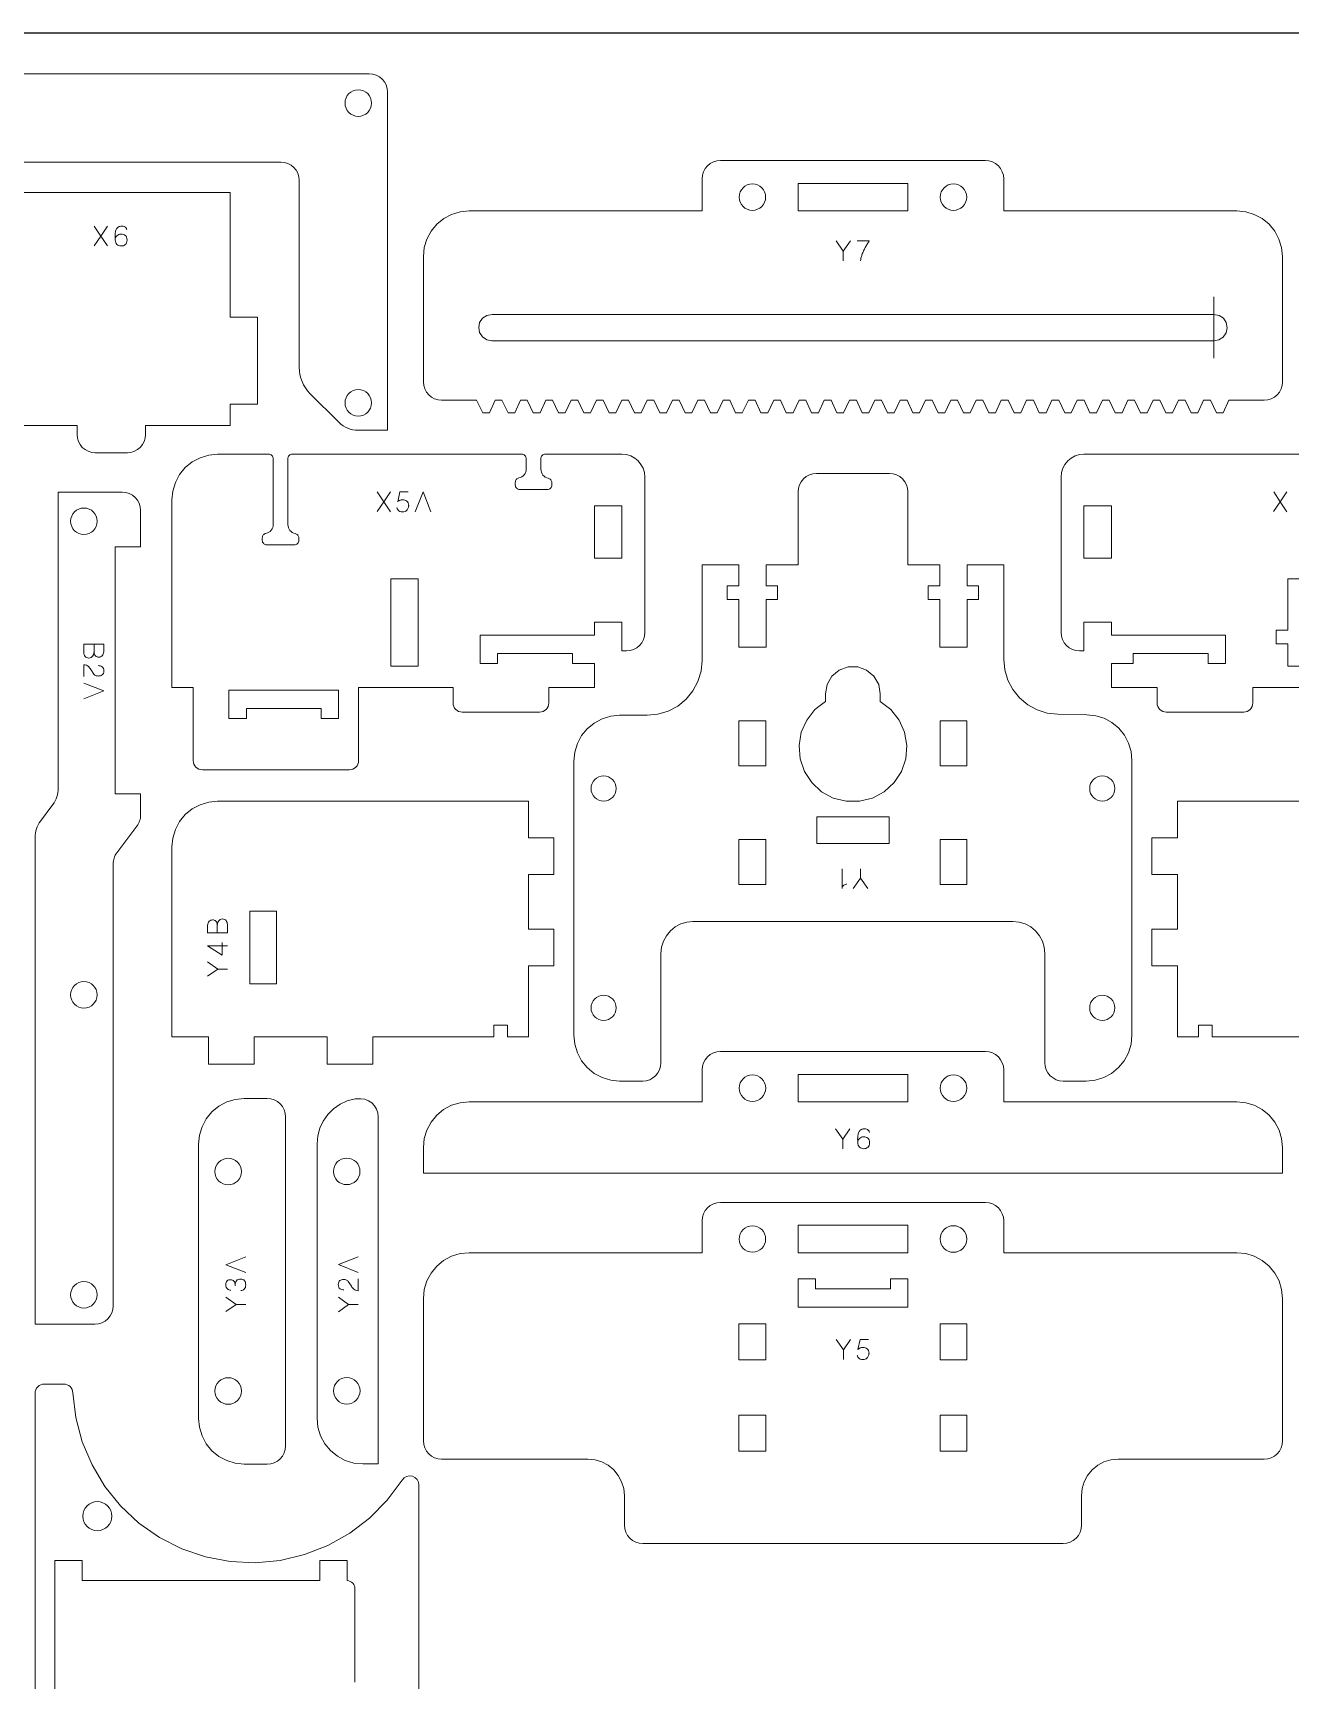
# Model space of a CAD drawing. Header units: centimetres. Extents: x 576.4 to 636.4, y 140.5 to 200.5.
# Drawn here: x 591.58 to 613.36, y 171.95 to 200.47 of the extents above; entities that cross this region are included whole.
import ezdxf

# ---------------------------------------------------------------- set-up
doc = ezdxf.new("R2010")
doc.units = ezdxf.units.CM
doc.layers.add('CORTE', color=1, linetype='Continuous')
doc.layers.add('MARCO', color=2, linetype='Continuous')

msp = doc.modelspace()

# ---------------------------------------------------------------- linework, layer by layer
at = {"layer": 'CORTE', "lineweight": 0}
for points in [[(588.376, 199.761), (597.408, 199.761), (597.469, 199.755), (597.529, 199.737), (597.584, 199.708), (597.632, 199.669), (597.671, 199.621), (597.7, 199.566), (597.718, 199.506), (597.724, 199.445), (597.724, 193.586), (597.218, 193.586), (597.171, 193.588), (597.125, 193.595), (597.08, 193.606), (597.036, 193.622), (596.994, 193.642), (596.954, 193.666), (596.916, 193.693), (596.882, 193.725), (596.381, 194.226), (596.339, 194.272), (596.302, 194.322), (596.27, 194.375), (596.243, 194.432), (596.223, 194.49), (596.208, 194.551), (596.198, 194.612), (596.195, 194.674), (596.195, 197.916), (596.189, 197.977), (596.171, 198.037), (596.142, 198.091), (596.103, 198.139), (596.055, 198.179), (596, 198.208), (595.941, 198.226), (595.879, 198.232), (589.905, 198.232)], [(590.904, 197.707), (594.996, 197.707), (594.996, 195.547), (595.471, 195.547), (595.471, 194.038), (594.996, 194.038), (594.996, 193.671), (593.535, 193.671), (593.535, 193.515), (593.528, 193.453), (593.511, 193.394), (593.481, 193.339), (593.442, 193.291), (593.394, 193.252), (593.339, 193.223), (593.28, 193.204), (593.218, 193.199), (592.662, 193.199), (592.601, 193.204), (592.541, 193.223), (592.486, 193.252), (592.438, 193.291), (592.399, 193.339), (592.37, 193.394), (592.352, 193.453), (592.346, 193.515), (592.346, 193.671), (591.379, 193.671)], [(606.068, 196.865), (605.856, 196.865), (606.068, 196.865)], [(612.039, 195.895), (612.039, 194.834)], [(614.348, 189.135), (612.713, 189.135), (612.713, 188.865), (612.709, 188.834), (612.7, 188.805), (612.686, 188.777), (612.666, 188.753), (612.642, 188.733), (612.615, 188.719), (612.585, 188.71), (612.554, 188.707), (611.213, 188.707), (611.182, 188.71), (611.152, 188.719), (611.125, 188.733), (611.101, 188.753), (611.081, 188.777), (611.066, 188.805), (611.057, 188.834), (611.055, 188.865), (611.055, 189.135), (610.262, 189.135), (610.262, 189.547), (610.641, 189.547), (610.641, 189.721), (611.94, 189.721), (611.94, 189.547), (612.24, 189.547), (612.24, 190.038), (610.262, 190.038), (610.262, 190.262), (609.787, 190.262), (609.787, 189.769), (609.707, 189.769), (609.645, 189.775), (609.586, 189.793), (609.532, 189.822), (609.484, 189.861), (609.444, 189.909), (609.415, 189.964), (609.397, 190.023), (609.391, 190.085), (609.391, 192.777), (609.399, 192.854), (609.421, 192.928), (609.457, 192.996), (609.507, 193.056), (609.567, 193.106), (609.635, 193.142), (609.709, 193.165), (609.787, 193.173), (616.79, 193.173)], [(592.642, 189.754), (592.642, 189.885), (592.642, 189.754)], [(614.098, 183.086), (612.006, 183.086), (612.006, 183.284), (611.769, 183.284), (611.769, 183.086), (611.407, 183.086), (611.407, 184.313), (610.964, 184.313), (610.964, 184.946), (611.407, 184.946), (611.407, 185.896), (610.964, 185.896), (610.964, 186.53), (611.407, 186.53), (611.407, 187.163), (616.79, 187.163)], [(598.268, 171.033), (598.268, 175.324), (598.26, 175.374), (598.236, 175.419), (598.2, 175.454), (598.154, 175.476), (598.104, 175.483), (598.054, 175.473), (598.01, 175.447), (597.976, 175.409), (597.718, 175.06), (597.414, 174.751), (597.069, 174.487), (596.691, 174.275), (596.287, 174.117), (595.864, 174.017), (595.432, 173.977), (594.999, 173.999), (594.573, 174.08), (594.162, 174.22), (593.775, 174.417), (593.419, 174.665), (593.102, 174.962), (592.829, 175.299), (592.606, 175.671), (592.437, 176.071), (592.326, 176.49), (592.275, 176.921), (592.27, 176.951), (592.26, 176.979), (592.245, 177.005), (592.225, 177.028), (592.202, 177.046), (592.175, 177.06), (592.146, 177.069), (592.116, 177.071), (591.779, 177.071), (591.747, 177.069), (591.718, 177.06), (591.69, 177.045), (591.666, 177.025), (591.647, 177.001), (591.632, 176.974), (591.623, 176.944), (591.62, 176.913), (591.62, 171.033)], [(591.962, 171.15), (591.962, 174.014), (592.437, 174.014), (592.437, 173.669), (596.553, 173.669), (596.553, 174.014), (597.028, 174.014), (597.028, 173.669), (597.054, 173.664), (597.079, 173.655), (597.102, 173.641), (597.122, 173.623), (597.138, 173.603), (597.15, 173.579), (597.157, 173.553), (597.16, 173.527), (597.16, 171.912)]]:
    msp.add_lwpolyline(points, dxfattribs=at)
for points in [[(613.226, 196.595), (613.226, 194.424), (613.22, 194.362), (613.202, 194.303), (613.173, 194.248), (613.133, 194.2), (613.085, 194.16), (613.03, 194.131), (612.971, 194.113), (612.909, 194.107), (612.299, 194.107), (612.197, 193.89), (612.081, 193.89), (611.979, 194.107), (611.86, 194.107), (611.758, 193.89), (611.643, 193.89), (611.541, 194.107), (611.422, 194.107), (611.323, 193.89), (611.204, 193.89), (611.102, 194.107), (610.986, 194.107), (610.884, 193.89), (610.766, 193.89), (610.663, 194.107), (610.548, 194.107), (610.446, 193.89), (610.327, 193.89), (610.224, 194.107), (610.109, 194.107), (610.007, 193.89), (609.888, 193.89), (609.789, 194.107), (609.67, 194.107), (609.568, 193.89), (609.453, 193.89), (609.35, 194.107), (609.232, 194.107), (609.13, 193.89), (609.014, 193.89), (608.912, 194.107), (608.793, 194.107), (608.691, 193.89), (608.576, 193.89), (608.474, 194.107), (608.355, 194.107), (608.256, 193.89), (608.137, 193.89), (608.035, 194.107), (607.919, 194.107), (607.817, 193.89), (607.698, 193.89), (607.596, 194.107), (607.481, 194.107), (607.378, 193.89), (607.26, 193.89), (607.157, 194.107), (607.042, 194.107), (606.939, 193.89), (606.821, 193.89), (606.722, 194.107), (606.603, 194.107), (606.501, 193.89), (606.385, 193.89), (606.283, 194.107), (606.165, 194.107), (606.062, 193.89), (605.947, 193.89), (605.845, 194.107), (605.726, 194.107), (605.624, 193.89), (605.509, 193.89), (605.406, 194.107), (605.287, 194.107), (605.189, 193.89), (605.07, 193.89), (604.967, 194.107), (604.852, 194.107), (604.75, 193.89), (604.631, 193.89), (604.529, 194.107), (604.413, 194.107), (604.311, 193.89), (604.192, 193.89), (604.09, 194.107), (603.974, 194.107), (603.869, 193.89), (603.754, 193.89), (603.652, 194.107), (603.536, 194.107), (603.434, 193.89), (603.318, 193.89), (603.213, 194.107), (603.098, 194.107), (602.995, 193.89), (602.88, 193.89), (602.774, 194.107), (602.659, 194.107), (602.556, 193.89), (602.441, 193.89), (602.335, 194.107), (602.22, 194.107), (602.118, 193.89), (602.002, 193.89), (601.9, 194.107), (601.785, 194.107), (601.679, 193.89), (601.564, 193.89), (601.461, 194.107), (601.346, 194.107), (601.241, 193.89), (601.125, 193.89), (601.023, 194.107), (600.907, 194.107), (600.802, 193.89), (600.687, 193.89), (600.584, 194.107), (600.469, 194.107), (600.367, 193.89), (600.248, 193.89), (600.145, 194.107), (600.03, 194.107), (599.928, 193.89), (599.813, 193.89), (599.707, 194.107), (599.591, 194.107), (599.489, 193.89), (599.374, 193.89), (599.268, 194.107), (598.662, 194.107), (598.6, 194.113), (598.54, 194.131), (598.485, 194.16), (598.438, 194.2), (598.398, 194.248), (598.369, 194.303), (598.351, 194.362), (598.345, 194.424), (598.345, 196.595), (598.36, 196.749), (598.405, 196.898), (598.478, 197.035), (598.577, 197.154), (598.697, 197.253), (598.834, 197.326), (598.982, 197.371), (599.136, 197.387), (603.173, 197.387), (603.173, 197.941), (603.179, 198.002), (603.197, 198.062), (603.227, 198.117), (603.266, 198.165), (603.314, 198.204), (603.368, 198.233), (603.428, 198.251), (603.49, 198.257), (608.081, 198.257), (608.142, 198.251), (608.202, 198.233), (608.257, 198.204), (608.305, 198.165), (608.344, 198.117), (608.373, 198.062), (608.391, 198.002), (608.398, 197.941), (608.398, 197.387), (612.434, 197.387), (612.589, 197.371), (612.737, 197.326), (612.874, 197.253), (612.994, 197.154), (613.092, 197.035), (613.165, 196.898), (613.211, 196.749)], [(606.735, 197.861), (604.836, 197.861), (604.836, 197.387), (606.735, 197.387)], [(592.642, 196.78), (592.757, 196.95), (592.644, 197.12), (592.757, 196.95), (592.872, 197.12), (592.757, 196.95), (592.872, 196.778), (592.757, 196.95)], [(605.617, 196.523), (605.617, 196.688), (605.493, 196.865), (605.617, 196.688), (605.741, 196.865), (605.617, 196.688)], [(599.532, 195.135), (599.443, 195.153), (599.368, 195.203), (599.319, 195.278), (599.303, 195.366), (599.32, 195.454), (599.371, 195.528), (599.446, 195.577), (599.534, 195.594), (612.039, 195.594), (612.128, 195.576), (612.202, 195.526), (612.252, 195.451), (612.268, 195.363), (612.25, 195.275), (612.2, 195.201), (612.125, 195.152), (612.038, 195.135)], [(597.064, 187.708), (594.517, 187.708), (594.487, 187.711), (594.457, 187.72), (594.429, 187.735), (594.405, 187.754), (594.386, 187.778), (594.371, 187.806), (594.362, 187.836), (594.359, 187.866), (594.359, 189.135), (593.99, 189.135), (593.99, 192.381), (594.005, 192.535), (594.05, 192.684), (594.123, 192.821), (594.222, 192.941), (594.342, 193.039), (594.478, 193.112), (594.627, 193.157), (594.782, 193.173), (595.666, 193.173), (595.681, 193.171), (595.696, 193.166), (595.71, 193.159), (595.722, 193.149), (595.732, 193.137), (595.739, 193.123), (595.744, 193.109), (595.745, 193.093), (595.745, 191.956), (595.743, 191.929), (595.736, 191.903), (595.725, 191.878), (595.71, 191.856), (595.691, 191.837), (595.669, 191.821), (595.645, 191.809), (595.619, 191.801), (595.605, 191.797), (595.594, 191.791), (595.582, 191.783), (595.573, 191.774), (595.566, 191.762), (595.56, 191.75), (595.556, 191.737), (595.555, 191.723), (595.555, 191.681), (595.557, 191.665), (595.561, 191.65), (595.569, 191.637), (595.579, 191.624), (595.59, 191.615), (595.604, 191.608), (595.619, 191.603), (595.634, 191.602), (596.109, 191.602), (596.125, 191.603), (596.14, 191.608), (596.153, 191.615), (596.166, 191.624), (596.175, 191.637), (596.182, 191.65), (596.187, 191.665), (596.188, 191.681), (596.188, 191.72), (596.187, 191.734), (596.184, 191.747), (596.178, 191.759), (596.171, 191.77), (596.161, 191.78), (596.15, 191.788), (596.138, 191.794), (596.125, 191.798), (596.099, 191.805), (596.075, 191.817), (596.053, 191.833), (596.034, 191.853), (596.019, 191.875), (596.008, 191.9), (596.001, 191.926), (595.999, 191.953), (595.999, 193.093), (596, 193.109), (596.005, 193.123), (596.012, 193.137), (596.022, 193.149), (596.034, 193.159), (596.048, 193.166), (596.062, 193.171), (596.078, 193.173), (600.048, 193.173), (600.064, 193.171), (600.078, 193.166), (600.092, 193.159), (600.104, 193.149), (600.114, 193.137), (600.121, 193.123), (600.126, 193.109), (600.127, 193.093), (600.127, 192.916), (600.125, 192.889), (600.118, 192.863), (600.107, 192.839), (600.092, 192.816), (600.073, 192.797), (600.051, 192.781), (600.027, 192.769), (600.001, 192.761), (599.988, 192.758), (599.976, 192.752), (599.965, 192.744), (599.955, 192.734), (599.948, 192.722), (599.942, 192.71), (599.939, 192.697), (599.938, 192.684), (599.938, 192.64), (599.939, 192.625), (599.943, 192.61), (599.951, 192.596), (599.96, 192.584), (599.973, 192.574), (599.986, 192.567), (600.001, 192.563), (600.016, 192.561), (600.492, 192.561), (600.507, 192.563), (600.522, 192.567), (600.536, 192.574), (600.547, 192.584), (600.557, 192.596), (600.565, 192.61), (600.569, 192.625), (600.571, 192.64), (600.571, 192.68), (600.57, 192.693), (600.566, 192.706), (600.56, 192.719), (600.553, 192.73), (600.544, 192.74), (600.532, 192.748), (600.52, 192.754), (600.507, 192.757), (600.482, 192.765), (600.457, 192.777), (600.435, 192.793), (600.416, 192.812), (600.401, 192.835), (600.39, 192.859), (600.383, 192.886), (600.38, 192.912), (600.38, 193.093), (600.382, 193.109), (600.387, 193.123), (600.394, 193.137), (600.404, 193.149), (600.416, 193.159), (600.43, 193.166), (600.445, 193.171), (600.46, 193.173), (601.785, 193.173), (601.862, 193.165), (601.936, 193.142), (602.005, 193.106), (602.064, 193.056), (602.113, 192.997), (602.15, 192.928), (602.173, 192.854), (602.18, 192.777), (602.18, 190.085), (602.174, 190.023), (602.156, 189.964), (602.127, 189.909), (602.087, 189.861), (602.04, 189.822), (601.984, 189.793), (601.925, 189.775), (601.864, 189.769), (601.785, 189.769), (601.785, 190.262), (601.309, 190.262), (601.309, 190.038), (599.33, 190.038), (599.33, 189.547), (599.632, 189.547), (599.632, 189.721), (600.929, 189.721), (600.929, 189.547), (601.309, 189.547), (601.309, 189.135), (600.517, 189.135), (600.517, 188.865), (600.513, 188.834), (600.504, 188.805), (600.49, 188.777), (600.47, 188.753), (600.446, 188.733), (600.419, 188.719), (600.389, 188.71), (600.358, 188.707), (599.017, 188.707), (598.986, 188.71), (598.956, 188.719), (598.929, 188.733), (598.905, 188.753), (598.885, 188.777), (598.87, 188.805), (598.861, 188.834), (598.859, 188.865), (598.859, 189.135), (597.223, 189.135), (597.223, 187.866), (597.219, 187.836), (597.21, 187.806), (597.196, 187.778), (597.176, 187.754), (597.152, 187.735), (597.125, 187.72), (597.095, 187.711)], [(610.618, 187.871), (610.618, 183.11), (610.603, 182.955), (610.558, 182.807), (610.485, 182.67), (610.386, 182.55), (610.266, 182.451), (610.129, 182.378), (609.981, 182.333), (609.827, 182.318), (609.427, 182.318), (609.365, 182.324), (609.306, 182.342), (609.251, 182.371), (609.203, 182.411), (609.163, 182.459), (609.134, 182.513), (609.116, 182.573), (609.11, 182.635), (609.11, 184.527), (609.1, 184.634), (609.068, 184.738), (609.017, 184.834), (608.948, 184.918), (608.864, 184.987), (608.768, 185.038), (608.664, 185.07), (608.556, 185.081), (603.015, 185.081), (602.907, 185.07), (602.803, 185.038), (602.707, 184.987), (602.623, 184.918), (602.554, 184.834), (602.503, 184.738), (602.472, 184.634), (602.461, 184.527), (602.461, 182.635), (602.455, 182.573), (602.437, 182.513), (602.408, 182.459), (602.368, 182.411), (602.32, 182.372), (602.265, 182.342), (602.206, 182.324), (602.144, 182.318), (601.744, 182.318), (601.59, 182.333), (601.442, 182.378), (601.305, 182.451), (601.185, 182.55), (601.086, 182.67), (601.013, 182.807), (600.968, 182.955), (600.953, 183.11), (600.953, 187.859), (600.968, 188.013), (601.013, 188.162), (601.086, 188.299), (601.185, 188.419), (601.305, 188.517), (601.442, 188.59), (601.59, 188.635), (601.744, 188.651), (602.224, 188.651), (602.409, 188.669), (602.587, 188.723), (602.751, 188.81), (602.895, 188.929), (603.013, 189.073), (603.101, 189.237), (603.155, 189.415), (603.174, 189.601), (603.174, 191.255), (603.807, 191.255), (603.807, 190.893), (603.609, 190.893), (603.609, 190.655), (603.807, 190.655), (603.807, 189.83), (604.282, 189.83), (604.282, 190.655), (604.479, 190.655), (604.479, 190.893), (604.282, 190.893), (604.282, 191.255), (604.836, 191.255), (604.836, 192.521), (604.842, 192.583), (604.86, 192.643), (604.889, 192.697), (604.928, 192.745), (604.976, 192.784), (605.031, 192.814), (605.091, 192.832), (605.152, 192.838), (606.419, 192.838), (606.48, 192.832), (606.54, 192.814), (606.595, 192.784), (606.643, 192.745), (606.682, 192.697), (606.712, 192.643), (606.729, 192.583), (606.736, 192.521), (606.736, 191.255), (607.29, 191.255), (607.29, 190.893), (607.091, 190.893), (607.091, 190.655), (607.29, 190.655), (607.29, 189.83), (607.764, 189.83), (607.764, 190.655), (607.963, 190.655), (607.963, 190.893), (607.764, 190.893), (607.764, 191.255), (608.398, 191.255), (608.398, 189.619), (608.415, 189.436), (608.469, 189.259), (608.555, 189.096), (608.671, 188.953), (608.813, 188.835), (608.974, 188.746), (609.15, 188.691), (609.333, 188.67), (609.839, 188.662), (609.992, 188.645), (610.138, 188.599), (610.272, 188.525), (610.39, 188.426), (610.487, 188.306), (610.559, 188.171), (610.603, 188.024)], [(591.62, 178.11), (591.62, 186.536), (591.622, 186.574), (591.626, 186.612), (591.633, 186.65), (591.644, 186.686), (591.658, 186.722), (591.674, 186.757), (591.693, 186.79), (591.715, 186.821), (591.927, 187.104), (591.949, 187.136), (591.968, 187.169), (591.984, 187.204), (591.998, 187.239), (592.009, 187.276), (592.016, 187.313), (592.02, 187.351), (592.022, 187.389), (592.022, 192.518), (593.13, 192.518), (593.192, 192.511), (593.251, 192.494), (593.306, 192.465), (593.354, 192.425), (593.394, 192.377), (593.423, 192.322), (593.441, 192.263), (593.447, 192.201), (593.447, 191.568), (593.004, 191.568), (593.004, 187.294), (593.447, 187.294), (593.447, 186.924), (593.446, 186.899), (593.443, 186.873), (593.438, 186.848), (593.43, 186.824), (593.422, 186.8), (593.411, 186.777), (593.398, 186.755), (593.384, 186.734), (593.035, 186.27), (593.021, 186.249), (593.008, 186.227), (592.997, 186.203), (592.988, 186.18), (592.981, 186.155), (592.976, 186.13), (592.973, 186.105), (592.972, 186.079), (592.972, 178.427), (592.966, 178.365), (592.948, 178.306), (592.918, 178.251), (592.879, 178.203), (592.831, 178.163), (592.776, 178.134), (592.717, 178.116), (592.655, 178.11)], [(597.66, 192.349), (597.774, 192.176), (597.66, 192.349), (597.774, 192.519), (597.66, 192.349), (597.547, 192.519), (597.66, 192.349), (597.545, 192.179)], [(597.938, 192.519), (597.9, 192.349), (597.938, 192.519), (598.08, 192.519)], [(598.339, 192.519), (598.475, 192.176), (598.339, 192.519), (598.203, 192.176)], [(601.309, 191.373), (601.785, 191.373), (601.785, 192.277), (601.309, 192.277)], [(610.262, 192.277), (609.787, 192.277), (609.787, 191.373), (610.262, 191.373)], [(613.071, 192.179), (613.186, 192.349), (613.073, 192.519), (613.186, 192.349), (613.3, 192.519), (613.186, 192.349), (613.3, 192.176), (613.186, 192.349)], [(597.779, 189.503), (598.254, 189.503), (598.254, 191.012), (597.779, 191.012)], [(613.792, 189.89), (613.989, 189.89), (613.989, 190.127), (613.792, 190.127), (613.792, 191.012), (613.317, 191.012), (613.317, 190.127), (613.119, 190.127), (613.119, 189.89), (613.317, 189.89), (613.317, 189.503), (613.792, 189.503)], [(592.808, 189.753), (592.808, 189.885), (592.465, 189.885), (592.465, 189.739), (592.465, 189.885), (592.808, 189.885)], [(592.465, 189.322), (592.465, 189.526)], [(592.584, 189.446), (592.638, 189.365)], [(606.719, 188.129), (606.68, 188.357), (606.586, 188.569), (606.443, 188.751), (606.26, 188.893), (606.26, 189.022), (606.232, 189.185), (606.149, 189.328), (606.023, 189.434), (605.868, 189.49), (605.703, 189.49), (605.548, 189.434), (605.422, 189.328), (605.339, 189.185), (605.311, 189.022), (605.311, 188.893), (605.128, 188.751), (604.985, 188.569), (604.891, 188.357), (604.852, 188.129), (604.871, 187.899), (604.946, 187.68), (605.072, 187.486), (605.242, 187.329), (605.445, 187.219), (605.67, 187.162), (605.901, 187.162), (606.126, 187.219), (606.329, 187.329), (606.499, 187.486), (606.626, 187.68), (606.7, 187.899)], [(592.808, 189.074), (592.465, 188.938), (592.808, 189.074), (592.465, 189.21)], [(594.978, 188.597), (595.279, 188.597), (595.279, 188.771), (596.577, 188.771), (596.577, 188.597), (596.878, 188.597), (596.878, 189.088), (594.978, 189.088)], [(603.812, 188.558), (604.276, 188.558), (604.276, 187.778), (603.812, 187.778)], [(607.295, 188.558), (607.759, 188.558), (607.759, 187.778), (607.295, 187.778)], [(600.607, 185.896), (600.607, 186.53), (600.164, 186.53), (600.164, 187.162), (594.781, 187.162), (594.627, 187.147), (594.478, 187.103), (594.342, 187.03), (594.222, 186.931), (594.123, 186.811), (594.05, 186.674), (594.005, 186.526), (593.99, 186.371), (593.99, 183.086), (594.623, 183.086), (594.623, 182.611), (595.414, 182.611), (595.414, 183.086), (596.681, 183.086), (596.681, 182.611), (597.472, 182.611), (597.472, 183.086), (599.565, 183.086), (599.565, 183.284), (599.802, 183.284), (599.802, 183.086), (600.164, 183.086), (600.164, 184.313), (600.607, 184.313), (600.607, 184.946), (600.164, 184.946), (600.164, 185.896)], [(605.158, 186.896), (606.413, 186.896), (606.413, 186.432), (605.158, 186.432)], [(603.812, 186.5), (604.276, 186.5), (604.276, 185.719), (603.812, 185.719)], [(607.295, 186.5), (607.759, 186.5), (607.759, 185.719), (607.295, 185.719)], [(605.597, 185.994), (605.597, 185.652)], [(605.917, 185.994), (605.917, 185.83), (606.041, 185.652), (605.917, 185.83), (605.792, 185.652), (605.917, 185.83)], [(595.341, 185.258), (595.804, 185.258), (595.804, 184.003), (595.341, 184.003)], [(594.609, 185.015), (594.609, 184.882), (594.951, 184.882), (594.951, 185.028), (594.951, 184.882), (594.609, 184.882)], [(594.775, 184.882), (594.775, 185.014)], [(594.951, 184.657), (594.609, 184.657), (594.86, 184.496), (594.86, 184.718), (594.86, 184.496), (594.609, 184.657)], [(594.787, 184.257), (594.609, 184.381), (594.787, 184.257), (594.609, 184.132), (594.787, 184.257), (594.951, 184.257)], [(613.226, 181.167), (613.226, 180.725), (598.345, 180.725), (598.345, 181.167), (598.36, 181.321), (598.405, 181.47), (598.478, 181.607), (598.576, 181.727), (598.696, 181.825), (598.833, 181.898), (598.982, 181.943), (599.136, 181.958), (603.173, 181.958), (603.173, 182.513), (603.179, 182.574), (603.197, 182.634), (603.226, 182.688), (603.266, 182.736), (603.314, 182.775), (603.369, 182.805), (603.428, 182.823), (603.49, 182.829), (608.081, 182.829), (608.143, 182.823), (608.202, 182.805), (608.257, 182.775), (608.305, 182.736), (608.344, 182.688), (608.373, 182.634), (608.391, 182.574), (608.397, 182.513), (608.397, 181.958), (612.434, 181.958), (612.589, 181.943), (612.737, 181.898), (612.874, 181.825), (612.994, 181.727), (613.092, 181.607), (613.166, 181.47), (613.21, 181.321)], [(606.735, 182.433), (604.835, 182.433), (604.835, 181.958), (606.735, 181.958)], [(594.45, 176.476), (594.45, 181.225), (594.466, 181.38), (594.511, 181.528), (594.584, 181.665), (594.682, 181.785), (594.802, 181.884), (594.939, 181.957), (595.088, 182.001), (595.242, 182.017), (595.642, 182.017), (595.704, 182.011), (595.763, 181.992), (595.818, 181.963), (595.866, 181.924), (595.905, 181.876), (595.934, 181.822), (595.952, 181.762), (595.958, 181.7), (595.958, 176.001), (595.952, 175.939), (595.934, 175.88), (595.905, 175.825), (595.866, 175.777), (595.818, 175.738), (595.763, 175.709), (595.704, 175.691), (595.642, 175.684), (595.242, 175.684), (595.088, 175.7), (594.939, 175.745), (594.802, 175.818), (594.682, 175.916), (594.584, 176.036), (594.511, 176.173), (594.466, 176.322)], [(597.564, 181.697), (597.564, 175.688), (597.295, 175.688), (597.14, 175.703), (596.991, 175.748), (596.855, 175.821), (596.735, 175.92), (596.636, 176.039), (596.563, 176.177), (596.518, 176.325), (596.503, 176.479), (596.503, 181.229), (596.515, 181.367), (596.551, 181.501), (596.61, 181.626), (596.69, 181.74), (596.788, 181.837), (596.902, 181.916), (597.028, 181.974), (597.162, 182.009), (597.263, 182.013), (597.33, 182.002), (597.394, 181.977), (597.451, 181.939), (597.498, 181.889), (597.534, 181.83), (597.556, 181.765)], [(605.609, 181.312), (605.733, 181.49), (605.609, 181.312), (605.484, 181.49), (605.609, 181.312), (605.609, 181.147)], [(613.226, 178.554), (613.226, 176.087), (613.22, 176.025), (613.202, 175.966), (613.173, 175.911), (613.133, 175.863), (613.085, 175.824), (613.031, 175.794), (612.971, 175.777), (612.909, 175.77), (610.377, 175.77), (610.253, 175.758), (610.134, 175.722), (610.025, 175.664), (609.929, 175.585), (609.85, 175.489), (609.791, 175.379), (609.756, 175.261), (609.743, 175.137), (609.743, 174.627), (609.737, 174.565), (609.719, 174.505), (609.69, 174.451), (609.651, 174.403), (609.602, 174.364), (609.548, 174.334), (609.489, 174.316), (609.427, 174.31), (602.145, 174.31), (602.083, 174.316), (602.023, 174.334), (601.969, 174.364), (601.921, 174.403), (601.881, 174.451), (601.852, 174.506), (601.834, 174.565), (601.828, 174.627), (601.828, 175.137), (601.816, 175.261), (601.779, 175.379), (601.721, 175.489), (601.642, 175.585), (601.546, 175.664), (601.437, 175.722), (601.318, 175.758), (601.195, 175.77), (598.661, 175.77), (598.6, 175.777), (598.54, 175.794), (598.485, 175.824), (598.438, 175.863), (598.398, 175.911), (598.369, 175.966), (598.351, 176.025), (598.345, 176.087), (598.345, 178.554), (598.36, 178.709), (598.405, 178.857), (598.478, 178.994), (598.577, 179.114), (598.696, 179.212), (598.833, 179.286), (598.982, 179.331), (599.137, 179.346), (603.173, 179.346), (603.173, 179.9), (603.179, 179.962), (603.197, 180.021), (603.227, 180.076), (603.266, 180.124), (603.314, 180.163), (603.369, 180.192), (603.428, 180.21), (603.49, 180.217), (608.081, 180.217), (608.143, 180.21), (608.202, 180.192), (608.257, 180.163), (608.305, 180.124), (608.344, 180.076), (608.373, 180.021), (608.392, 179.962), (608.398, 179.9), (608.398, 179.346), (612.435, 179.346), (612.589, 179.331), (612.737, 179.286), (612.874, 179.212), (612.994, 179.114), (613.092, 178.994), (613.166, 178.857), (613.211, 178.709)], [(606.735, 179.821), (604.836, 179.821), (604.836, 179.346), (606.735, 179.346)], [(595.268, 179.001), (594.926, 179.137), (595.268, 179.274), (594.926, 179.137)], [(596.874, 179.139), (597.216, 179.275), (596.874, 179.139), (597.216, 179.003)], [(597.098, 178.766), (597.044, 178.848)], [(597.216, 178.891), (597.216, 178.687)], [(606.735, 178.404), (606.735, 178.895), (606.435, 178.895), (606.435, 178.721), (605.136, 178.721), (605.136, 178.895), (604.836, 178.895), (604.836, 178.404)], [(595.103, 178.45), (594.926, 178.574), (595.103, 178.45), (594.926, 178.326), (595.103, 178.45), (595.268, 178.45)], [(597.051, 178.448), (596.874, 178.573), (597.051, 178.448), (596.874, 178.324), (597.051, 178.448), (597.216, 178.448)], [(603.812, 178.113), (604.276, 178.113), (604.276, 177.492), (603.812, 177.492)], [(607.295, 178.113), (607.759, 178.113), (607.759, 177.492), (607.295, 177.492)], [(605.622, 177.497), (605.622, 177.662), (605.497, 177.84), (605.622, 177.662), (605.746, 177.84), (605.622, 177.662)], [(605.91, 177.84), (605.872, 177.67), (605.91, 177.84), (606.053, 177.84)], [(603.812, 176.531), (604.276, 176.531), (604.276, 175.908), (603.812, 175.908)], [(607.295, 176.531), (607.759, 176.531), (607.759, 175.908), (607.295, 175.908)]]:
    msp.add_lwpolyline(points, close=True, dxfattribs=at)
for points in [[(593.008, 196.881, 0.00292), (593.006, 196.92, -0.024852), (593.006, 196.971, -0.037627), (593.012, 197.024, -0.083166), (593.03, 197.073, -0.125403), (593.064, 197.108, 0.125403), (593.03, 197.073, 0.083166), (593.012, 197.024, 0.037627), (593.006, 196.971, 0.024852), (593.006, 196.92, -0.00292)], [(593.149, 196.783, -0.070104), (593.108, 196.778, -0.096918), (593.069, 196.785, -0.104834), (593.037, 196.806, -0.09812), (593.016, 196.839, 0.09812), (593.037, 196.806, 0.104834), (593.069, 196.785, 0.096918), (593.108, 196.778, 0.070104), (593.149, 196.783, 0.107973), (593.182, 196.801, -0.107973)], [(605.942, 196.625, -0.016391), (605.968, 196.688, -0.0137), (606, 196.752, -0.014304), (606.034, 196.812, -0.017701), (606.068, 196.865, 0.017701), (606.034, 196.812, 0.014304), (606, 196.752, 0.0137), (605.968, 196.688, 0.016391), (605.942, 196.625, 0.028516), (605.924, 196.569, -0.028516)], [(597.919, 192.364, -0.059512), (597.938, 192.375, -0.053216), (597.961, 192.382, 0.053216), (597.938, 192.375, 0.059512), (597.919, 192.364, 0.01369), (597.9, 192.349, -0.01369)], [(598.026, 192.379, -0.096395), (598.058, 192.361, -0.103568), (598.082, 192.33, 0.103568), (598.058, 192.361, 0.096395), (598.026, 192.379, 0.081153), (597.991, 192.385, -0.081153)], [(598.084, 192.245, -0.052845), (598.072, 192.22, -0.078464), (598.054, 192.197, 0.078464), (598.072, 192.22, 0.052845), (598.084, 192.245, 0.040044), (598.089, 192.268, -0.040044)], [(592.465, 189.739, 0.083176), (592.471, 189.701, 0.095596), (592.488, 189.671, 0.106194), (592.515, 189.65, -0.106194), (592.488, 189.671, -0.095596), (592.471, 189.701, -0.083176)], [(592.589, 189.651, 0.104576), (592.617, 189.674, -0.104576)], [(592.667, 189.68, 0.109488), (592.694, 189.663, 0.094039), (592.724, 189.659, 0.075747), (592.755, 189.665, 0.106991), (592.781, 189.683, -0.106991), (592.755, 189.665, -0.075747), (592.724, 189.659, -0.094039), (592.694, 189.663, -0.109488)], [(592.54, 189.5, -0.067005), (592.564, 189.475, -0.008691), (592.584, 189.446, 0.008691), (592.564, 189.475, 0.067005), (592.54, 189.5, 0.08051), (592.509, 189.518, -0.08051)], [(592.779, 189.491, 0.100939), (592.748, 189.507, 0.068812), (592.713, 189.512, -0.068812), (592.748, 189.507, -0.100939)], [(592.657, 189.346, 0.073397), (592.679, 189.336, 0.056104), (592.702, 189.332, 0.010339), (592.726, 189.332, -0.010339), (592.702, 189.332, -0.056104), (592.679, 189.336, -0.073397)], [(592.753, 189.336, 0.095295), (592.78, 189.35, -0.095295)], [(605.655, 185.722, 0.083086), (605.628, 185.71, -0.083086)], [(594.749, 185.087, 0.109488), (594.723, 185.104, 0.094062), (594.693, 185.109, 0.075782), (594.662, 185.102, 0.106881), (594.635, 185.085, -0.106881), (594.662, 185.102, -0.075782), (594.693, 185.109, -0.094062), (594.723, 185.104, -0.109488)], [(594.828, 185.116, 0.103679), (594.8, 185.093, -0.103679)], [(594.951, 185.028, 0.083176), (594.945, 185.066, 0.09677), (594.928, 185.097, 0.105122), (594.901, 185.117, -0.105122), (594.928, 185.097, -0.09677), (594.945, 185.066, -0.083176)], [(605.87, 181.25, 0.003999), (605.868, 181.29, -0.024852), (605.868, 181.34, -0.037498), (605.875, 181.394, -0.081843), (605.892, 181.442, -0.123592), (605.926, 181.477, 0.123592), (605.892, 181.442, 0.081843), (605.875, 181.394, 0.037498), (605.868, 181.34, 0.024852), (605.868, 181.29, -0.003999)], [(605.931, 181.346, -0.095797), (605.971, 181.354, -0.070117), (606.011, 181.348, -0.10757), (606.044, 181.33, 0.10757), (606.011, 181.348, 0.070117), (605.971, 181.354, 0.095797), (605.931, 181.346, 0.102828), (605.899, 181.325, 0.103036), (605.878, 181.293, -0.209791)], [(606.011, 181.153, -0.069085), (605.971, 181.147, -0.096918), (605.931, 181.155, -0.104223), (605.9, 181.176, -0.095719), (605.878, 181.208, 0.095719), (605.9, 181.176, 0.104223), (605.931, 181.155, 0.096918), (605.971, 181.147, 0.069085), (606.011, 181.153, 0.10757), (606.044, 181.17, -0.10757)], [(595.037, 178.873, 0.089301), (595.005, 178.878, 0.077528), (594.973, 178.874, 0.108698), (594.947, 178.859, -0.108698), (594.973, 178.874, -0.077528), (595.005, 178.878, -0.089301)], [(595.248, 178.861, 0.123722), (595.22, 178.882, -0.123722)], [(596.929, 178.877, 0.09279), (596.901, 178.862, -0.09279)], [(597.025, 178.867, 0.073492), (597.003, 178.877, 0.059589), (596.979, 178.881, 0.008608), (596.955, 178.881, -0.008608), (596.979, 178.881, -0.059589), (597.003, 178.877, -0.073492)], [(594.95, 178.719, 0.108405), (594.977, 178.702, 0.091652), (595.01, 178.696, -0.091652), (594.977, 178.702, -0.108405)], [(595.217, 178.696, 0.115484), (595.244, 178.715, -0.115484)], [(595.268, 178.787, 0.064201), (595.263, 178.828, -0.064201)], [(596.902, 178.722, 0.101371), (596.933, 178.706, 0.06878), (596.969, 178.701, -0.06878), (596.933, 178.706, -0.101371)], [(597.141, 178.712, -0.066026), (597.118, 178.737, -0.008736), (597.098, 178.766, 0.008736), (597.118, 178.737, 0.066026), (597.141, 178.712, 0.08051), (597.172, 178.695, -0.08051)], [(605.891, 177.685, -0.061211), (605.911, 177.696, 0.061211), (605.891, 177.685, 0.013271), (605.872, 177.67, -0.013271)], [(605.999, 177.7, -0.098282), (606.031, 177.682, -0.105542), (606.055, 177.651, 0.105542), (606.031, 177.682, 0.098282), (605.999, 177.7, 0.080047), (605.964, 177.706, -0.080047)], [(605.861, 177.573, 0.033952), (605.867, 177.549, -0.033952)], [(606.057, 177.566, -0.051519), (606.045, 177.541, -0.075747), (606.027, 177.518, 0.075747), (606.045, 177.541, 0.051519), (606.057, 177.566, 0.040044), (606.062, 177.59, -0.040044)]]:
    msp.add_lwpolyline(points, format="xyb", close=True, dxfattribs=at)
msp.add_lwpolyline([(593.015, 196.924, -0.209793), (593.068, 196.977, -0.094782), (593.108, 196.984, -0.070104), (593.149, 196.979, -0.107973), (593.182, 196.961, 0.107973), (593.149, 196.979, 0.070104), (593.108, 196.984, 0.094782), (593.068, 196.977, 0.10354), (593.036, 196.956, 0.10233), (593.015, 196.924)], format="xyb", dxfattribs=at)
for centre, radius in [((597.218, 199.253), 0.23), ((604.044, 197.624), 0.229), ((607.527, 197.624), 0.229), ((597.218, 194.061), 0.23), ((592.466, 192.011), 0.23), ((601.467, 187.384), 0.218), ((610.104, 187.384), 0.218), ((592.466, 183.811), 0.23), ((601.467, 183.585), 0.218), ((610.104, 183.585), 0.218), ((604.044, 182.196), 0.23), ((607.527, 182.196), 0.23), ((594.965, 180.75), 0.23), ((597.017, 180.754), 0.23), ((604.044, 179.583), 0.229), ((607.527, 179.583), 0.23), ((592.466, 178.618), 0.23), ((594.965, 176.951), 0.23), ((597.018, 176.954), 0.23), ((592.698, 174.784), 0.252)]:
    msp.add_circle(centre, radius, dxfattribs=at)
for points in [[(593.064, 197.108), (593.078, 197.117), (593.096, 197.121), (593.118, 197.121)], [(593.118, 197.121), (593.096, 197.121), (593.078, 197.117), (593.064, 197.108)], [(593.118, 197.121), (593.136, 197.121), (593.151, 197.119), (593.162, 197.115)], [(593.162, 197.115), (593.151, 197.119), (593.136, 197.121), (593.118, 197.121)], [(593.162, 197.115), (593.173, 197.11), (593.182, 197.105), (593.189, 197.099)], [(593.189, 197.099), (593.182, 197.105), (593.173, 197.11), (593.162, 197.115)], [(593.189, 197.099), (593.195, 197.092), (593.2, 197.085), (593.203, 197.078)], [(593.203, 197.078), (593.2, 197.085), (593.195, 197.092), (593.189, 197.099)], [(593.015, 196.923), (593.01, 196.911), (593.008, 196.897), (593.008, 196.881)], [(593.008, 196.881), (593.008, 196.897), (593.01, 196.911), (593.015, 196.923)], [(593.016, 196.839), (593.011, 196.851), (593.008, 196.866), (593.008, 196.881)], [(593.008, 196.881), (593.008, 196.866), (593.011, 196.851), (593.016, 196.839)], [(593.182, 196.961), (593.191, 196.953), (593.199, 196.942), (593.205, 196.929)], [(593.205, 196.929), (593.199, 196.942), (593.191, 196.953), (593.182, 196.961)], [(593.205, 196.833), (593.199, 196.82), (593.191, 196.809), (593.182, 196.801)], [(593.182, 196.801), (593.191, 196.809), (593.199, 196.82), (593.205, 196.833)], [(593.203, 197.078), (593.205, 197.071), (593.207, 197.064), (593.208, 197.058)], [(593.208, 197.058), (593.207, 197.064), (593.205, 197.071), (593.203, 197.078)], [(593.205, 196.929), (593.21, 196.916), (593.213, 196.9), (593.213, 196.881)], [(593.213, 196.881), (593.213, 196.9), (593.21, 196.916), (593.205, 196.929)], [(593.213, 196.881), (593.213, 196.862), (593.21, 196.846), (593.205, 196.833)], [(593.205, 196.833), (593.21, 196.846), (593.213, 196.862), (593.213, 196.881)], [(605.918, 196.523), (605.918, 196.536), (605.92, 196.551), (605.924, 196.569)], [(605.924, 196.569), (605.92, 196.551), (605.918, 196.536), (605.918, 196.523)], [(597.894, 192.228), (597.891, 192.237), (597.889, 192.245), (597.888, 192.252)], [(597.888, 192.252), (597.889, 192.245), (597.891, 192.237), (597.894, 192.228)], [(597.961, 192.382), (597.969, 192.384), (597.979, 192.385), (597.991, 192.385)], [(597.991, 192.385), (597.979, 192.385), (597.969, 192.384), (597.961, 192.382)], [(598.082, 192.33), (598.088, 192.318), (598.091, 192.303), (598.091, 192.287)], [(598.091, 192.287), (598.091, 192.303), (598.088, 192.318), (598.082, 192.33)], [(598.091, 192.287), (598.091, 192.282), (598.09, 192.276), (598.089, 192.268)], [(598.089, 192.268), (598.09, 192.276), (598.091, 192.282), (598.091, 192.287)], [(597.909, 192.203), (597.902, 192.211), (597.897, 192.219), (597.894, 192.228)], [(597.894, 192.228), (597.897, 192.219), (597.902, 192.211), (597.909, 192.203)], [(597.939, 192.183), (597.926, 192.188), (597.916, 192.195), (597.909, 192.203)], [(597.909, 192.203), (597.916, 192.195), (597.926, 192.188), (597.939, 192.183)], [(597.99, 192.175), (597.969, 192.175), (597.952, 192.177), (597.939, 192.183)], [(597.939, 192.183), (597.952, 192.177), (597.969, 192.175), (597.99, 192.175)], [(598.027, 192.181), (598.016, 192.177), (598.004, 192.175), (597.99, 192.175)], [(597.99, 192.175), (598.004, 192.175), (598.016, 192.177), (598.027, 192.181)], [(598.054, 192.197), (598.047, 192.19), (598.038, 192.185), (598.027, 192.181)], [(598.027, 192.181), (598.038, 192.185), (598.047, 192.19), (598.054, 192.197)], [(592.617, 189.674), (592.625, 189.684), (592.631, 189.695), (592.635, 189.709)], [(592.635, 189.709), (592.631, 189.695), (592.625, 189.684), (592.617, 189.674)], [(592.635, 189.709), (592.639, 189.722), (592.642, 189.737), (592.642, 189.754)], [(592.642, 189.754), (592.642, 189.737), (592.639, 189.722), (592.635, 189.709)], [(592.642, 189.754), (592.642, 189.736), (592.644, 189.722), (592.649, 189.71)], [(592.649, 189.71), (592.644, 189.722), (592.642, 189.736), (592.642, 189.754)], [(592.649, 189.71), (592.653, 189.697), (592.66, 189.688), (592.667, 189.68)], [(592.667, 189.68), (592.66, 189.688), (592.653, 189.697), (592.649, 189.71)], [(592.781, 189.683), (592.789, 189.69), (592.795, 189.7), (592.8, 189.712)], [(592.8, 189.712), (592.795, 189.7), (592.789, 189.69), (592.781, 189.683)], [(592.8, 189.712), (592.805, 189.723), (592.808, 189.737), (592.808, 189.753)], [(592.808, 189.753), (592.808, 189.737), (592.805, 189.723), (592.8, 189.712)], [(592.465, 189.526), (592.483, 189.525), (592.497, 189.523), (592.509, 189.518)], [(592.509, 189.518), (592.497, 189.523), (592.483, 189.525), (592.465, 189.526)], [(592.515, 189.65), (592.526, 189.645), (592.538, 189.642), (592.552, 189.642)], [(592.552, 189.642), (592.538, 189.642), (592.526, 189.645), (592.515, 189.65)], [(592.552, 189.642), (592.565, 189.643), (592.578, 189.646), (592.589, 189.651)], [(592.589, 189.651), (592.578, 189.646), (592.565, 189.643), (592.552, 189.642)], [(592.802, 189.462), (592.796, 189.474), (592.789, 189.484), (592.779, 189.491)], [(592.779, 189.491), (592.789, 189.484), (592.796, 189.474), (592.802, 189.462)], [(592.811, 189.419), (592.811, 189.436), (592.808, 189.451), (592.802, 189.462)], [(592.802, 189.462), (592.808, 189.451), (592.811, 189.436), (592.811, 189.419)], [(592.802, 189.377), (592.808, 189.388), (592.811, 189.402), (592.811, 189.419)], [(592.811, 189.419), (592.811, 189.402), (592.808, 189.388), (592.802, 189.377)], [(592.638, 189.365), (592.643, 189.357), (592.65, 189.35), (592.657, 189.346)], [(592.657, 189.346), (592.65, 189.35), (592.643, 189.357), (592.638, 189.365)], [(592.726, 189.332), (592.734, 189.332), (592.743, 189.333), (592.753, 189.336)], [(592.753, 189.336), (592.743, 189.333), (592.734, 189.332), (592.726, 189.332)], [(592.78, 189.35), (592.789, 189.357), (592.796, 189.366), (592.802, 189.377)], [(592.802, 189.377), (592.796, 189.366), (592.789, 189.357), (592.78, 189.35)], [(605.597, 185.652), (605.597, 185.666), (605.6, 185.678), (605.606, 185.688)], [(605.606, 185.688), (605.6, 185.678), (605.597, 185.666), (605.597, 185.652)], [(605.606, 185.688), (605.612, 185.697), (605.62, 185.705), (605.628, 185.71)], [(605.628, 185.71), (605.62, 185.705), (605.612, 185.697), (605.606, 185.688)], [(605.655, 185.722), (605.664, 185.724), (605.672, 185.726), (605.678, 185.726)], [(605.678, 185.726), (605.672, 185.726), (605.664, 185.724), (605.655, 185.722)], [(594.865, 185.125), (594.851, 185.125), (594.839, 185.122), (594.828, 185.116)], [(594.828, 185.116), (594.839, 185.122), (594.851, 185.125), (594.865, 185.125)], [(594.901, 185.117), (594.891, 185.122), (594.879, 185.125), (594.865, 185.125)], [(594.865, 185.125), (594.879, 185.125), (594.891, 185.122), (594.901, 185.117)], [(594.616, 185.056), (594.611, 185.044), (594.609, 185.031), (594.609, 185.015)], [(594.609, 185.015), (594.609, 185.031), (594.611, 185.044), (594.616, 185.056)], [(594.635, 185.085), (594.628, 185.077), (594.621, 185.067), (594.616, 185.056)], [(594.616, 185.056), (594.621, 185.067), (594.628, 185.077), (594.635, 185.085)], [(594.768, 185.058), (594.763, 185.07), (594.757, 185.08), (594.749, 185.087)], [(594.749, 185.087), (594.757, 185.08), (594.763, 185.07), (594.768, 185.058)], [(594.775, 185.014), (594.775, 185.031), (594.773, 185.046), (594.768, 185.058)], [(594.768, 185.058), (594.773, 185.046), (594.775, 185.031), (594.775, 185.014)], [(594.782, 185.058), (594.777, 185.045), (594.775, 185.03), (594.775, 185.014)], [(594.775, 185.014), (594.775, 185.03), (594.777, 185.045), (594.782, 185.058)], [(594.8, 185.093), (594.792, 185.084), (594.786, 185.072), (594.782, 185.058)], [(594.782, 185.058), (594.786, 185.072), (594.792, 185.084), (594.8, 185.093)], [(605.926, 181.477), (605.94, 181.486), (605.959, 181.491), (605.981, 181.491)], [(605.981, 181.491), (605.959, 181.491), (605.94, 181.486), (605.926, 181.477)], [(605.981, 181.491), (605.999, 181.491), (606.013, 181.489), (606.025, 181.484)], [(606.025, 181.484), (606.013, 181.489), (605.999, 181.491), (605.981, 181.491)], [(606.025, 181.484), (606.036, 181.48), (606.045, 181.474), (606.051, 181.468)], [(606.051, 181.468), (606.045, 181.474), (606.036, 181.48), (606.025, 181.484)], [(606.051, 181.468), (606.058, 181.462), (606.062, 181.455), (606.065, 181.448)], [(606.065, 181.448), (606.062, 181.455), (606.058, 181.462), (606.051, 181.468)], [(606.065, 181.448), (606.068, 181.44), (606.069, 181.434), (606.07, 181.428)], [(606.07, 181.428), (606.069, 181.434), (606.068, 181.44), (606.065, 181.448)], [(605.87, 181.25), (605.87, 181.266), (605.873, 181.28), (605.878, 181.293)], [(605.878, 181.293), (605.873, 181.28), (605.87, 181.266), (605.87, 181.25)], [(605.878, 181.208), (605.873, 181.221), (605.87, 181.235), (605.87, 181.25)], [(605.87, 181.25), (605.87, 181.235), (605.873, 181.221), (605.878, 181.208)], [(606.044, 181.33), (606.054, 181.322), (606.061, 181.312), (606.067, 181.299)], [(606.067, 181.299), (606.061, 181.312), (606.054, 181.322), (606.044, 181.33)], [(606.067, 181.202), (606.061, 181.189), (606.054, 181.178), (606.044, 181.17)], [(606.044, 181.17), (606.054, 181.178), (606.061, 181.189), (606.067, 181.202)], [(606.067, 181.299), (606.072, 181.285), (606.075, 181.269), (606.075, 181.25)], [(606.075, 181.25), (606.075, 181.269), (606.072, 181.285), (606.067, 181.299)], [(606.075, 181.25), (606.075, 181.231), (606.072, 181.215), (606.067, 181.202)], [(606.067, 181.202), (606.072, 181.215), (606.075, 181.231), (606.075, 181.25)], [(594.93, 178.832), (594.926, 178.82), (594.924, 178.807), (594.924, 178.791)], [(594.924, 178.791), (594.924, 178.807), (594.926, 178.82), (594.93, 178.832)], [(594.947, 178.859), (594.94, 178.852), (594.934, 178.843), (594.93, 178.832)], [(594.93, 178.832), (594.934, 178.843), (594.94, 178.852), (594.947, 178.859)], [(595.062, 178.855), (595.055, 178.863), (595.046, 178.869), (595.037, 178.873)], [(595.037, 178.873), (595.046, 178.869), (595.055, 178.863), (595.062, 178.855)], [(595.078, 178.821), (595.074, 178.835), (595.069, 178.846), (595.062, 178.855)], [(595.062, 178.855), (595.069, 178.846), (595.074, 178.835), (595.078, 178.821)], [(595.108, 178.861), (595.092, 178.841), (595.084, 178.811), (595.084, 178.77)], [(595.084, 178.77), (595.084, 178.811), (595.092, 178.841), (595.108, 178.861)], [(595.18, 178.889), (595.148, 178.889), (595.125, 178.88), (595.108, 178.861)], [(595.108, 178.861), (595.125, 178.88), (595.148, 178.889), (595.18, 178.889)], [(595.22, 178.882), (595.209, 178.887), (595.196, 178.889), (595.18, 178.889)], [(595.18, 178.889), (595.196, 178.889), (595.209, 178.887), (595.22, 178.882)], [(595.263, 178.828), (595.26, 178.841), (595.255, 178.852), (595.248, 178.861)], [(595.248, 178.861), (595.255, 178.852), (595.26, 178.841), (595.263, 178.828)], [(596.88, 178.836), (596.874, 178.824), (596.871, 178.81), (596.871, 178.794)], [(596.871, 178.794), (596.871, 178.81), (596.874, 178.824), (596.88, 178.836)], [(596.901, 178.862), (596.893, 178.856), (596.885, 178.847), (596.88, 178.836)], [(596.88, 178.836), (596.885, 178.847), (596.893, 178.856), (596.901, 178.862)], [(596.955, 178.881), (596.947, 178.881), (596.938, 178.88), (596.929, 178.877)], [(596.929, 178.877), (596.938, 178.88), (596.947, 178.881), (596.955, 178.881)], [(597.044, 178.848), (597.038, 178.856), (597.032, 178.863), (597.025, 178.867)], [(597.025, 178.867), (597.032, 178.863), (597.038, 178.856), (597.044, 178.848)], [(594.924, 178.791), (594.924, 178.774), (594.926, 178.76), (594.931, 178.749)], [(594.931, 178.749), (594.926, 178.76), (594.924, 178.774), (594.924, 178.791)], [(594.931, 178.749), (594.936, 178.737), (594.942, 178.727), (594.95, 178.719)], [(594.95, 178.719), (594.942, 178.727), (594.936, 178.737), (594.931, 178.749)], [(595.084, 178.77), (595.084, 178.79), (595.082, 178.808), (595.078, 178.821)], [(595.078, 178.821), (595.082, 178.808), (595.084, 178.79), (595.084, 178.77)], [(595.182, 178.689), (595.195, 178.689), (595.206, 178.691), (595.217, 178.696)], [(595.217, 178.696), (595.206, 178.691), (595.195, 178.689), (595.182, 178.689)], [(595.244, 178.715), (595.252, 178.724), (595.258, 178.734), (595.262, 178.746)], [(595.262, 178.746), (595.258, 178.734), (595.252, 178.724), (595.244, 178.715)], [(595.262, 178.746), (595.266, 178.758), (595.268, 178.772), (595.268, 178.787)], [(595.268, 178.787), (595.268, 178.772), (595.266, 178.758), (595.262, 178.746)], [(596.871, 178.794), (596.871, 178.777), (596.874, 178.762), (596.879, 178.75)], [(596.879, 178.75), (596.874, 178.762), (596.871, 178.777), (596.871, 178.794)], [(596.879, 178.75), (596.885, 178.739), (596.892, 178.729), (596.902, 178.722)], [(596.902, 178.722), (596.892, 178.729), (596.885, 178.739), (596.879, 178.75)], [(597.216, 178.687), (597.199, 178.688), (597.184, 178.69), (597.172, 178.695)], [(597.172, 178.695), (597.184, 178.69), (597.199, 178.688), (597.216, 178.687)], [(605.911, 177.696), (605.917, 177.699), (605.925, 177.702), (605.933, 177.704)], [(605.933, 177.704), (605.925, 177.702), (605.917, 177.699), (605.911, 177.696)], [(605.933, 177.704), (605.942, 177.705), (605.952, 177.706), (605.964, 177.706)], [(605.964, 177.706), (605.952, 177.706), (605.942, 177.705), (605.933, 177.704)], [(605.882, 177.524), (605.875, 177.532), (605.87, 177.54), (605.867, 177.549)], [(605.867, 177.549), (605.87, 177.54), (605.875, 177.532), (605.882, 177.524)], [(605.912, 177.504), (605.899, 177.509), (605.889, 177.516), (605.882, 177.524)], [(605.882, 177.524), (605.889, 177.516), (605.899, 177.509), (605.912, 177.504)], [(605.963, 177.496), (605.941, 177.496), (605.924, 177.498), (605.912, 177.504)], [(605.912, 177.504), (605.924, 177.498), (605.941, 177.496), (605.963, 177.496)], [(606, 177.502), (605.989, 177.498), (605.977, 177.496), (605.963, 177.496)], [(605.963, 177.496), (605.977, 177.496), (605.989, 177.498), (606, 177.502)], [(606.027, 177.518), (606.02, 177.512), (606.011, 177.506), (606, 177.502)], [(606, 177.502), (606.011, 177.506), (606.02, 177.512), (606.027, 177.518)], [(606.055, 177.651), (606.061, 177.639), (606.064, 177.624), (606.064, 177.608)], [(606.064, 177.608), (606.064, 177.624), (606.061, 177.639), (606.055, 177.651)], [(606.064, 177.608), (606.064, 177.603), (606.063, 177.597), (606.062, 177.59)], [(606.062, 177.59), (606.063, 177.597), (606.064, 177.603), (606.064, 177.608)]]:
    msp.add_open_spline(points, degree=3, dxfattribs=at)
at = {"layer": 'MARCO'}
msp.add_lwpolyline([(576.395, 200.467), (636.395, 200.467), (636.395, 140.467), (576.395, 140.467)], close=True, dxfattribs=at)

doc.saveas('drawing.dxf')
